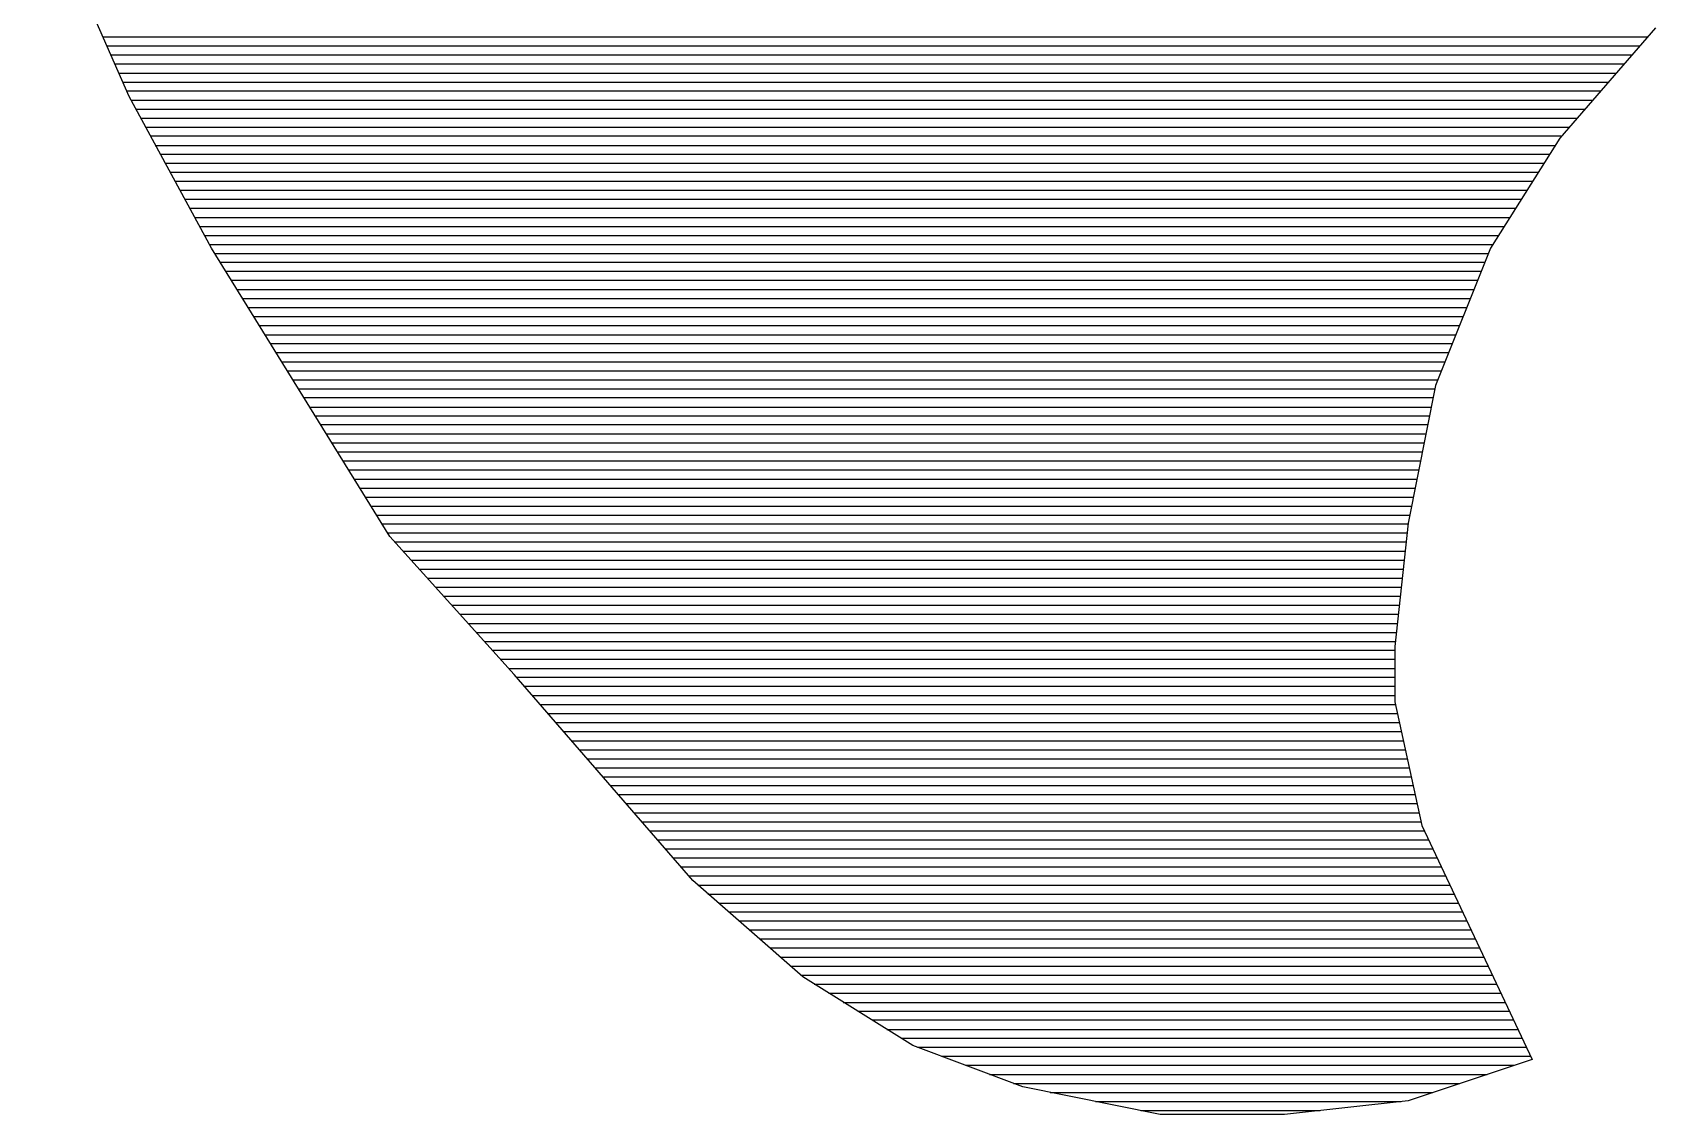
# Model space of a CAD drawing. Extents: x -19 to 106, y -45 to 160.
# Drawn here: x 2.915 to 3.927, y -29.273 to -28.598 of the extents above; entities that cross this region are included whole.
import ezdxf

# ---------------------------------------------------------------- set-up
doc = ezdxf.new("R2010")
doc.units = 0
doc.layers.add('DF_TITLE_BLOCK', color=2, linetype='CONTINUOUS')

msp = doc.modelspace()

# ---------------------------------------------------------------- linework, layer by layer
at = {"layer": 'DF_TITLE_BLOCK'}
for points in [[(2.975356, -28.638246), (2.915158, -28.501086)], [(2.975356, -28.638246), (2.915158, -28.501086)], [(2.975356, -28.638246), (2.915158, -28.501086)], [(2.958846, -28.601162), (3.92176, -28.601162)], [(3.926586, -28.595574), (3.866896, -28.664154)], [(3.926586, -28.595574), (3.866896, -28.664154)], [(3.926586, -28.595574), (3.866896, -28.664154)], [(2.961386, -28.60675), (3.91668, -28.60675)], [(2.963926, -28.612338), (3.911854, -28.612338)], [(2.966212, -28.617926), (3.907028, -28.617926)], [(2.968752, -28.623768), (3.902202, -28.623768)], [(2.971292, -28.629356), (3.897122, -28.629356)], [(2.973832, -28.63469), (3.892296, -28.63469)], [(3.026664, -28.732734), (2.975356, -28.638246)], [(3.026664, -28.732734), (2.975356, -28.638246)], [(3.026664, -28.732734), (2.975356, -28.638246)], [(2.976372, -28.640532), (3.88747, -28.640532)], [(2.97942, -28.64612), (3.88239, -28.64612)], [(2.982468, -28.651708), (3.877564, -28.651708)], [(2.985516, -28.657296), (3.872484, -28.657296)], [(2.988564, -28.662884), (3.867658, -28.662884)], [(2.991612, -28.668726), (3.863848, -28.668726)], [(3.866896, -28.664154), (3.823716, -28.732734)], [(3.866896, -28.664154), (3.823716, -28.732734)], [(3.866896, -28.664154), (3.823716, -28.732734)], [(2.99466, -28.674314), (3.860292, -28.674314)], [(2.997708, -28.679902), (3.85699, -28.679902)], [(3.000756, -28.68549), (3.853434, -28.68549)], [(3.003804, -28.691078), (3.849878, -28.691078)], [(3.007106, -28.696666), (3.846322, -28.696666)], [(3.010154, -28.702254), (3.842766, -28.702254)], [(3.013202, -28.707842), (3.83921, -28.707842)], [(3.01625, -28.713684), (3.835654, -28.713684)], [(3.019298, -28.719272), (3.832098, -28.719272)], [(3.022346, -28.72486), (3.828796, -28.72486)], [(3.025394, -28.730448), (3.82524, -28.730448)], [(3.137916, -28.912566), (3.026664, -28.732734)], [(3.137916, -28.912566), (3.026664, -28.732734)], [(3.137916, -28.912566), (3.026664, -28.732734)], [(3.823716, -28.732734), (3.789426, -28.818332)], [(3.823716, -28.732734), (3.789426, -28.818332)], [(3.823716, -28.732734), (3.789426, -28.818332)], [(3.028696, -28.736036), (3.822446, -28.736036)], [(3.032252, -28.741624), (3.82016, -28.741624)], [(3.035808, -28.747212), (3.818128, -28.747212)], [(3.039364, -28.7528), (3.815842, -28.7528)], [(3.042666, -28.758642), (3.813556, -28.758642)], [(3.046222, -28.76423), (3.81127, -28.76423)], [(3.049524, -28.769818), (3.808984, -28.769818)], [(3.05308, -28.775406), (3.806698, -28.775406)], [(3.056636, -28.780994), (3.804412, -28.780994)], [(3.060192, -28.786836), (3.802126, -28.786836)], [(3.063748, -28.79217), (3.800094, -28.79217)], [(3.06705, -28.797758), (3.797808, -28.797758)], [(3.070606, -28.8036), (3.795522, -28.8036)], [(3.073908, -28.809188), (3.793236, -28.809188)], [(3.077464, -28.814776), (3.79095, -28.814776)], [(3.08102, -28.820364), (3.789172, -28.820364)], [(3.789426, -28.818332), (3.772408, -28.904184)], [(3.789426, -28.818332), (3.772408, -28.904184)], [(3.789426, -28.818332), (3.772408, -28.904184)], [(3.084576, -28.825952), (3.787902, -28.825952)], [(3.087878, -28.831794), (3.786886, -28.831794)], [(3.091434, -28.837382), (3.785616, -28.837382)], [(3.09499, -28.842716), (3.7846, -28.842716)], [(3.098292, -28.848558), (3.783584, -28.848558)], [(3.101848, -28.854146), (3.782314, -28.854146)], [(3.105404, -28.859734), (3.781298, -28.859734)], [(3.108706, -28.865322), (3.780282, -28.865322)], [(3.112262, -28.87091), (3.779012, -28.87091)], [(3.115818, -28.876752), (3.777996, -28.876752)], [(3.119374, -28.88234), (3.776726, -28.88234)], [(3.122676, -28.887928), (3.77571, -28.887928)], [(3.126232, -28.893516), (3.774694, -28.893516)], [(3.129534, -28.899104), (3.773424, -28.899104)], [(3.13309, -28.904692), (3.772408, -28.904692)], [(3.772408, -28.904184), (3.764026, -28.981146)], [(3.772408, -28.904184), (3.764026, -28.981146)], [(3.772408, -28.904184), (3.764026, -28.981146)], [(3.136646, -28.91028), (3.771646, -28.91028)], [(3.215386, -28.998418), (3.137916, -28.912566)], [(3.215386, -28.998418), (3.137916, -28.912566)], [(3.215386, -28.998418), (3.137916, -28.912566)], [(3.140964, -28.915868), (3.771138, -28.915868)], [(3.146044, -28.92171), (3.770376, -28.92171)], [(3.151378, -28.927298), (3.769868, -28.927298)], [(3.156204, -28.932886), (3.76936, -28.932886)], [(3.161284, -28.938474), (3.768598, -28.938474)], [(3.166364, -28.944062), (3.76809, -28.944062)], [(3.171444, -28.94965), (3.767328, -28.94965)], [(3.176524, -28.955238), (3.766566, -28.955238)], [(3.181604, -28.960826), (3.766058, -28.960826)], [(3.186684, -28.966668), (3.76555, -28.966668)], [(3.191764, -28.972256), (3.764788, -28.972256)], [(3.19659, -28.977844), (3.76428, -28.977844)], [(3.201924, -28.983432), (3.764026, -28.983432)], [(3.764026, -28.981146), (3.764026, -29.015436)], [(3.764026, -28.981146), (3.764026, -29.015436)], [(3.764026, -28.981146), (3.764026, -29.015436)], [(3.207004, -28.98902), (3.764026, -28.98902)], [(3.21183, -28.994862), (3.764026, -28.994862)], [(3.326638, -29.126942), (3.215386, -28.998418)], [(3.326638, -29.126942), (3.215386, -28.998418)], [(3.326638, -29.126942), (3.215386, -28.998418)], [(3.21691, -29.000196), (3.764026, -29.000196)], [(3.221736, -29.005784), (3.764026, -29.005784)], [(3.226816, -29.011626), (3.764026, -29.011626)], [(3.231642, -29.017214), (3.76428, -29.017214)], [(3.764026, -29.015436), (3.781044, -29.092652)], [(3.764026, -29.015436), (3.781044, -29.092652)], [(3.764026, -29.015436), (3.781044, -29.092652)], [(3.236468, -29.022802), (3.76555, -29.022802)], [(3.241294, -29.02839), (3.766566, -29.02839)], [(3.24612, -29.033978), (3.76809, -29.033978)], [(3.2512, -29.03982), (3.76936, -29.03982)], [(3.256026, -29.045408), (3.770376, -29.045408)], [(3.260852, -29.050996), (3.771646, -29.050996)], [(3.265678, -29.056584), (3.772916, -29.056584)], [(3.270504, -29.062172), (3.774186, -29.062172)], [(3.27533, -29.06776), (3.775456, -29.06776)], [(3.280156, -29.073348), (3.776726, -29.073348)], [(3.284982, -29.078936), (3.777996, -29.078936)], [(3.290062, -29.084778), (3.779266, -29.084778)], [(3.294888, -29.090366), (3.780536, -29.090366)], [(3.299714, -29.095954), (3.782568, -29.095954)], [(3.781044, -29.092652), (3.849624, -29.238448)], [(3.781044, -29.092652), (3.849624, -29.238448)], [(3.781044, -29.092652), (3.849624, -29.238448)], [(3.30454, -29.101542), (3.785108, -29.101542)], [(3.309366, -29.10713), (3.787902, -29.10713)], [(3.314446, -29.112718), (3.790442, -29.112718)], [(3.319272, -29.118306), (3.793236, -29.118306)], [(3.324098, -29.123894), (3.795776, -29.123894)], [(3.395218, -29.186886), (3.326638, -29.126942)], [(3.395218, -29.186886), (3.326638, -29.126942)], [(3.395218, -29.186886), (3.326638, -29.126942)], [(3.329686, -29.129736), (3.798316, -29.129736)], [(3.336036, -29.135324), (3.80111, -29.135324)], [(3.34264, -29.140912), (3.80365, -29.140912)], [(3.34899, -29.1465), (3.80619, -29.1465)], [(3.355594, -29.152088), (3.808984, -29.152088)], [(3.361944, -29.157676), (3.811524, -29.157676)], [(3.368294, -29.163264), (3.814318, -29.163264)], [(3.374644, -29.168852), (3.816858, -29.168852)], [(3.380994, -29.174694), (3.819652, -29.174694)], [(3.387598, -29.180282), (3.822192, -29.180282)], [(3.393948, -29.18587), (3.824986, -29.18587)], [(3.463798, -29.229812), (3.395218, -29.186886)], [(3.463798, -29.229812), (3.395218, -29.186886)], [(3.463798, -29.229812), (3.395218, -29.186886)], [(3.40233, -29.191458), (3.827526, -29.191458)], [(3.411474, -29.197046), (3.83032, -29.197046)], [(3.420364, -29.202888), (3.83286, -29.202888)], [(3.429508, -29.208222), (3.8354, -29.208222)], [(3.438652, -29.21381), (3.838194, -29.21381)], [(3.447542, -29.219652), (3.840734, -29.219652)], [(3.456432, -29.22524), (3.843274, -29.22524)], [(3.532378, -29.255466), (3.463798, -29.229812)], [(3.532378, -29.255466), (3.463798, -29.229812)], [(3.532378, -29.255466), (3.463798, -29.229812)], [(3.466592, -29.230828), (3.846068, -29.230828)], [(3.481578, -29.236416), (3.848608, -29.236416)], [(3.849624, -29.238448), (3.772408, -29.264102)], [(3.849624, -29.238448), (3.772408, -29.264102)], [(3.849624, -29.238448), (3.772408, -29.264102)], [(3.496564, -29.242004), (3.838448, -29.242004)], [(3.51155, -29.247846), (3.821684, -29.247846)], [(3.526536, -29.253434), (3.804666, -29.253434)], [(3.617976, -29.272738), (3.532378, -29.255466)], [(3.617976, -29.272738), (3.532378, -29.255466)], [(3.617976, -29.272738), (3.532378, -29.255466)], [(3.549396, -29.259022), (3.787902, -29.259022)], [(3.57759, -29.26461), (3.76809, -29.26461)], [(3.605784, -29.270198), (3.717544, -29.270198)], [(3.772408, -29.264102), (3.695446, -29.272738)], [(3.772408, -29.264102), (3.695446, -29.272738)], [(3.772408, -29.264102), (3.695446, -29.272738)], [(3.695446, -29.272738), (3.617976, -29.272738)], [(3.695446, -29.272738), (3.617976, -29.272738)], [(3.695446, -29.272738), (3.617976, -29.272738)]]:
    msp.add_lwpolyline(points, dxfattribs=at)

doc.saveas('drawing.dxf')
